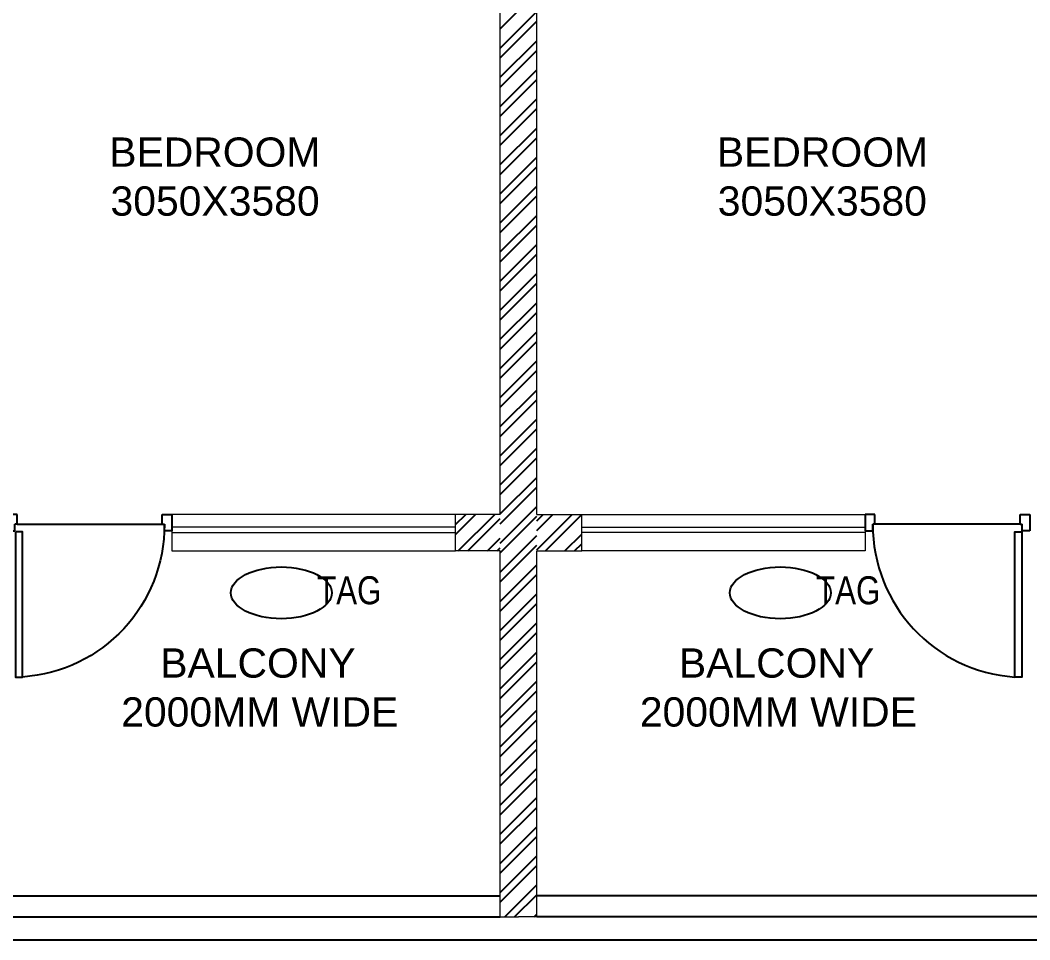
# Model space of a CAD drawing. Header units: millimetres. Extents: x 1255966 to 1543012, y 318612 to 465611.
# Drawn here: x 1401146 to 1406666, y 408484 to 413510 of the extents above; entities that cross this region are included whole.
import ezdxf
from ezdxf.enums import TextEntityAlignment as Align

# ---------------------------------------------------------------- set-up
doc = ezdxf.new("R2010")
doc.units = ezdxf.units.MM
doc.header["$LTSCALE"] = 500
doc.header["$MEASUREMENT"] = 0
doc.linetypes.add('HIDDEN', pattern=[0.375, 0.25, -0.125])
for name, color, linetype in [('AHC-A-FURNITURE', 2, 'Continuous'), ('DOOR', 8, 'Continuous'), ('TEXT-RM NAME', 6, 'Continuous')]:
    doc.layers.add(name, color=color, linetype=linetype)
doc.layers.add('PROJECTION', color=7, linetype='HIDDEN', true_color=0xff4000)
doc.layers.add('RAILING', color=7, linetype='Continuous', true_color=0xadadad)
doc.layers.add('Wall', color=2, linetype='Continuous', lineweight=15)
doc.layers.add('WIN', color=144, linetype='Continuous', lineweight=15)
doc.styles.get("Standard").update_dxf_attribs({"font": 'arial.ttf'})

# ---------------------------------------------------------------- blocks, each defined once
blk = doc.blocks.new('DOOR 900')
at = {"layer": 'DOOR', "ltscale": 100}
for p, q in [((0, 15), (93, 15)), ((0, -40), (0, 15)), ((93, 15), (93, -28)), ((55.8, -40), (0, -40)), ((93, -28), (55.8, -28)), ((55.8, -40), (55.8, -28)), ((55.8, -40), (55.8, -860)), ((55.8, -860), (0, -860)), ((0, -860), (0, -915)), ((55.8, -860), (55.8, -872)), ((93, -872), (55.8, -872)), ((93, -915), (93, -872)), ((0, -915), (93, -915))]:
    blk.add_line(p, q, dxfattribs=at)
blk.add_lwpolyline([(99.6, -30.4), (918.5, -30.4), (918.5, -70.4), (99.6, -70.4)], close=True, dxfattribs=at)
blk.add_arc((60.5, -12), 860, 269.6845, 356.1038, dxfattribs=at)

msp = doc.modelspace()

# ---------------------------------------------------------------- hatches: boundary and pattern name
at = {"layer": 'AHC-A-FURNITURE', "ltscale": 50, "true_color": 0x5b5b5b}
h = msp.add_hatch(dxfattribs=at)
h.set_pattern_fill('ANSI32', color=251, scale=300)
h.set_pattern_definition([(45, (920216.68, 979406.63), (-79.549513, 79.549513), []), (45, (920269.72, 979406.63), (-79.549513, 79.549513), [])])
h.paths.add_polyline_path([(1403770.6, 410608.9), (1403525.6, 410608.9), (1403525.6, 410808.9), (1403770.6, 410808.9)])
h = msp.add_hatch(dxfattribs=at)
h.set_pattern_fill('ANSI32', color=251, scale=300, angle=180)
h.set_pattern_definition([(225, (1650217.6, 108394.94), (79.549513, -79.549513), []), (225, (1650164.57, 108394.94), (79.549513, -79.549513), [])])
h.paths.add_polyline_path([(1403970.6, 410608.9), (1404215.6, 410608.9), (1404215.6, 410808.9), (1403970.6, 410808.9)])

# ---------------------------------------------------------------- linework, layer by layer
at = {"linetype": 'Continuous'}
for centre in [(1402573.3, 410380), (1405301.3, 410380)]:
    msp.add_ellipse(centre, major_axis=(-275.7, 0), ratio=0.512885, dxfattribs=at)
at = {"layer": 'AHC-A-FURNITURE', "color": 251, "linetype": 'Continuous', "ltscale": 50, "true_color": 0x5b5b5b}
for p, q in [((1403770.6, 413462.5), (1403970.6, 413662.5)), ((1403770.6, 413356.5), (1403970.6, 413556.5)), ((1403770.6, 413303.4), (1403970.6, 413503.4)), ((1403770.6, 413197.4), (1403970.6, 413397.4)), ((1403770.6, 413144.3), (1403970.6, 413344.3)), ((1403770.6, 413038.3), (1403970.6, 413238.3)), ((1403770.6, 412985.2), (1403970.6, 413185.2)), ((1403770.6, 412879.2), (1403970.6, 413079.2)), ((1403770.6, 412826.1), (1403970.6, 413026.1)), ((1403770.6, 412720.1), (1403970.6, 412920.1)), ((1403770.6, 412667), (1403970.6, 412867)), ((1403770.6, 412561), (1403970.6, 412761)), ((1403770.6, 412508), (1403970.6, 412708)), ((1403770.6, 412401.9), (1403970.6, 412601.9)), ((1403770.6, 412348.9), (1403970.6, 412548.9)), ((1403770.6, 412242.8), (1403970.6, 412442.8)), ((1403770.6, 412189.8), (1403970.6, 412389.8)), ((1403770.6, 412083.7), (1403970.6, 412283.7)), ((1403770.6, 412030.7), (1403970.6, 412230.7)), ((1403770.6, 411924.6), (1403970.6, 412124.6)), ((1403770.6, 411871.6), (1403970.6, 412071.6)), ((1403770.6, 411765.5), (1403970.6, 411965.5)), ((1403770.6, 411712.5), (1403970.6, 411912.5)), ((1403770.6, 411606.4), (1403970.6, 411806.4)), ((1403770.6, 411553.4), (1403970.6, 411753.4)), ((1403770.6, 411447.3), (1403970.6, 411647.3)), ((1403770.6, 411394.3), (1403970.6, 411594.3)), ((1403770.6, 411288.2), (1403970.6, 411488.2)), ((1403770.6, 411235.2), (1403970.6, 411435.2)), ((1403770.6, 411129.1), (1403970.6, 411329.1)), ((1403770.6, 411076.1), (1403970.6, 411276.1)), ((1403770.6, 410970), (1403970.6, 411170)), ((1403770.6, 410917), (1403970.6, 411117)), ((1403770.6, 410810.9), (1403970.6, 411010.9)), ((1403770.6, 410757.9), (1403970.6, 410957.9)), ((1403770.6, 410651.8), (1403970.6, 410851.8)), ((1403770.6, 410598.8), (1403970.6, 410798.8)), ((1403770.6, 410492.7), (1403970.6, 410692.7)), ((1403770.6, 410439.7), (1403970.6, 410639.7)), ((1403770.6, 410333.6), (1403970.6, 410533.6)), ((1403770.6, 410280.6), (1403970.6, 410480.6)), ((1403770.6, 410174.5), (1403970.6, 410374.5)), ((1403770.6, 410121.5), (1403970.6, 410321.5)), ((1403770.6, 410015.4), (1403970.6, 410215.4)), ((1403770.6, 409962.4), (1403970.6, 410162.4)), ((1403770.6, 409856.3), (1403970.6, 410056.3)), ((1403770.6, 409803.3), (1403970.6, 410003.3)), ((1403770.6, 409697.2), (1403970.6, 409897.2)), ((1403770.6, 409644.2), (1403970.6, 409844.2)), ((1403770.6, 409538.1), (1403970.6, 409738.1)), ((1403770.6, 409485.1), (1403970.6, 409685.1)), ((1403770.6, 409379), (1403970.6, 409579)), ((1403770.6, 409326), (1403970.6, 409526)), ((1403770.6, 409219.9), (1403970.6, 409419.9)), ((1403770.6, 409166.9), (1403970.6, 409366.9)), ((1403770.6, 409060.8), (1403970.6, 409260.8)), ((1403770.6, 409007.8), (1403970.6, 409207.8)), ((1403770.6, 408901.7), (1403970.6, 409101.7)), ((1403770.6, 408848.7), (1403970.6, 409048.7)), ((1403770.6, 408742.6), (1403970.6, 408942.6)), ((1403770.6, 408689.6), (1403970.6, 408889.6)), ((1403796, 408608.9), (1403970.6, 408783.5)), ((1403849, 408608.9), (1403970.6, 408730.5)), ((1403955.1, 408608.9), (1403970.6, 408624.4))]:
    msp.add_line(p, q, dxfattribs=at)
at = {"layer": 'PROJECTION', "linetype": 'ByBlock', "ltscale": 50}
msp.add_line((1400480.6, 408483.9), (1407260.6, 408483.9), dxfattribs=at)
at = {"layer": 'RAILING', "color": 36, "true_color": 0x7f4010}
for points in [[(1400605.6, 409038.9), (1400605.6, 408608.9), (1403770.6, 408608.9)], [(1400720.6, 409038.9), (1400720.6, 408723.9), (1403770.6, 408723.9)], [(1407020.6, 409038.9), (1407020.6, 408723.9), (1403970.6, 408723.9)], [(1407135.6, 409038.9), (1407135.6, 408608.9), (1403970.6, 408608.9)]]:
    msp.add_lwpolyline(points, dxfattribs=at)
at = {"layer": 'Wall'}
for p, q in [((1403770.6, 410808.9), (1403770.6, 416188.9)), ((1403970.6, 410808.9), (1403970.6, 416188.9)), ((1403770.6, 410808.9), (1403525.6, 410808.9)), ((1403525.6, 410608.9), (1403525.6, 410808.9)), ((1403970.6, 410808.9), (1404215.6, 410808.9)), ((1404215.6, 410608.9), (1404215.6, 410808.9)), ((1403770.6, 410608.9), (1403525.6, 410608.9)), ((1403770.6, 408608.9), (1403770.6, 410608.9)), ((1403970.6, 410608.9), (1404215.6, 410608.9)), ((1403970.6, 408608.9), (1403970.6, 410608.9)), ((1403770.6, 408608.9), (1403870.6, 408608.9)), ((1403970.6, 408608.9), (1403870.6, 408608.9))]:
    msp.add_line(p, q, dxfattribs=at)
at = {"layer": 'WIN'}
for p, q in [((1403525.6, 410808.9), (1401975.6, 410808.9)), ((1401975.6, 410808.9), (1401975.6, 410608.9)), ((1404215.6, 410808.9), (1405765.6, 410808.9)), ((1405765.6, 410808.9), (1405765.6, 410608.9)), ((1403525.6, 410738.9), (1401975.6, 410738.9)), ((1401975.6, 410723.9), (1401975.6, 410693.9)), ((1401975.6, 410708.9), (1403525.6, 410708.9)), ((1404215.6, 410738.9), (1405765.6, 410738.9)), ((1405765.6, 410708.9), (1404215.6, 410708.9)), ((1405765.6, 410723.9), (1405765.6, 410693.9)), ((1401975.6, 410608.9), (1403525.6, 410608.9)), ((1405765.6, 410608.9), (1404215.6, 410608.9))]:
    msp.add_line(p, q, dxfattribs=at)

# ---------------------------------------------------------------- block references
at = {"layer": 'DOOR', "extrusion": (0, 0, -1), "yscale": 0.9677419354838815, "zscale": -0.9677419354838815}
for p, xscale, rotation in [((-1401090.1, 410808.9), 0.9677419354838815, 270), ((-1406651.1, 410808.9), -0.9677419354838815, 90)]:
    msp.add_blockref('DOOR 900', p, dxfattribs=dict(at, xscale=xscale, rotation=rotation))

# ---------------------------------------------------------------- texts
at = {"width": 0.8}
for p in [(1402944.9, 410394), (1405672.9, 410394)]:
    msp.add_attdef('TAG', text='', height=153.1, dxfattribs=at).set_placement(p, align=Align.MIDDLE_CENTER)
at = {"layer": 'TEXT-RM NAME'}
for s, p in [('BEDROOM', (1401632.4, 412708.7)), ('3050X3580', (1401639.4, 412441.3)), ('BALCONY', (1404746.9, 409916.5)), ('2000MM WIDE', (1404533.5, 409649.1))]:
    msp.add_text(s, height=160, dxfattribs=at).set_placement(p)
for s, p in [('BEDROOM', (1404954.5, 412708.7)), ('3050X3580', (1404959.6, 412441.3)), ('BALCONY', (1401911.4, 409916.5)), ('2000MM WIDE', (1401697.9, 409649.1))]:
    msp.add_text(s, height=160, rotation=360, dxfattribs=at).set_placement(p)

doc.saveas('drawing.dxf')
